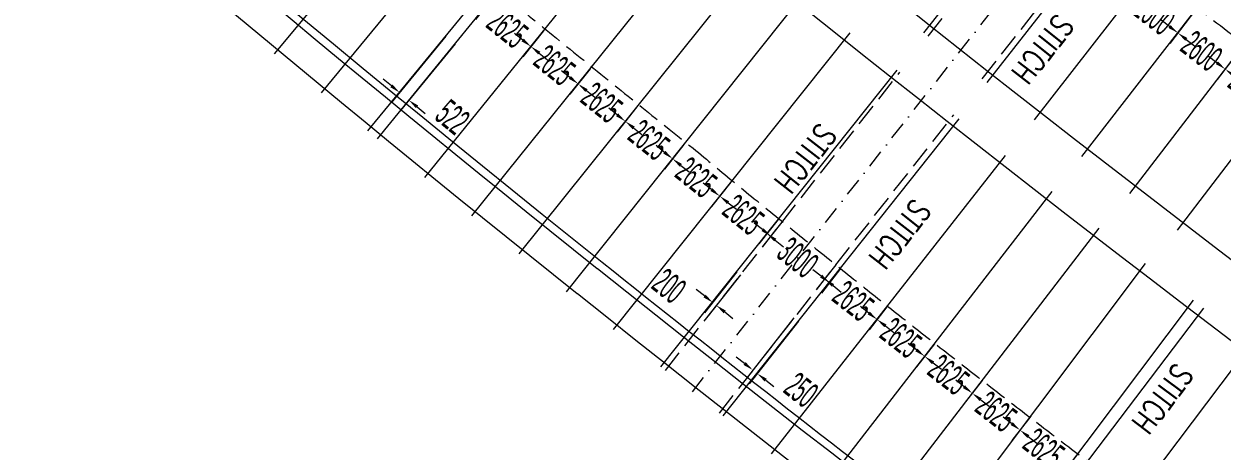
# Model space of a CAD drawing. Header units: millimetres. Extents: x 27228149 to 29012050, y 40856015 to 42918728.
# Drawn here: x 27665815 to 27718037, y 41987504 to 42006110 of the extents above; entities that cross this region are included whole.
import ezdxf

# ---------------------------------------------------------------- set-up
doc = ezdxf.new("R2010")
doc.units = ezdxf.units.MM
doc.header["$LTSCALE"] = 0.05
doc.linetypes.add('DGN Style 3', pattern=[27349.722329, 19535.51595, -7814.20638])
doc.linetypes.add('DGN Style 4', pattern=[31276.361035, 15628.41276, -7814.20638, 19.535516, -7814.20638])
doc.layers.get('Defpoints').update_dxf_attribs({"lineweight": 0})
for name, color, linetype, lineweight in [('InnerEdge_NB', 7, 'Continuous', 0), ('InnerEdge_SB', 7, 'Continuous', 0), ('OuterEdge_NB', 7, 'Continuous', 0), ('OuterEdge_SB', 7, 'Continuous', 0), ('PlacementCurve_NB', 1, 'DGN Style 3', 0), ('PlacementCurve_SB', 1, 'DGN Style 3', 0), ('S-_ANOT----_A-', 7, 'Continuous', 0), ('S-_ANOT----_T-', 7, 'Continuous', 0), ('S-_GRIDLINE_E- Adjusted', 6, 'DGN Style 4', 0), ('S-_SEG-----_E-NB', 3, 'Continuous', 13), ('S-_SEG-----_E-SB', 3, 'Continuous', 13), ('S-_WALLLBW-_E-', 40, 'Continuous', 13)]:
    doc.layers.add(name, color=color, linetype=linetype, lineweight=lineweight)
doc.styles.add('Styletxt', font='txt.shx')
doc.styles.add('StyleWORKING', font='WORKING.shx')
doc.dimstyles.new('dim300', dxfattribs={"dimtxt": 750, "dimasz": 750, "dimexe": 375, "dimexo": 375, "dimgap": 375, "dimtad": 1, "dimdec": 0, "dimzin": 11, "dimdsep": 46, "dimtxsty": 'StyleWORKING', "dimsah": 1, "dimcen": 0.09, "dimclrd": 7, "dimclre": 7, "dimadec": 4, "dimazin": 3, "dimtfac": 1, "dimtdec": 0, "dimtmove": 0, "dimatfit": 3, "dimfxl": 1, "dimtolj": 1, "dimtzin": 0, "dimlwd": 0, "dimlwe": 0, "dimarcsym": 0})

# ---------------------------------------------------------------- blocks, each defined once
blk = doc.blocks.new('*D491')
at = {"layer": 'Defpoints', "color": 0, "linetype": 'Continuous', "transparency": 16777216}
for p in [(27714901, 42008416), (27716955, 42006821), (27716113, 42005719)]:
    blk.add_point(p, dxfattribs=at)
at = {"layer": 'S-_ANOT----_A-', "linetype": 'Continuous', "transparency": 16777216}
for p, q in [((27714832, 42008325), (27713698, 42006840)), ((27716885, 42006729), (27715764, 42005262))]:
    blk.add_line(p, q, dxfattribs=at)
at = {"layer": 'S-_ANOT----_A-', "color": 7, "linetype": 'Continuous', "lineweight": 0, "transparency": 16777216}
for p, q in [((27713681, 42007576), (27713316, 42007856)), ((27716479, 42005440), (27716844, 42005160))]:
    blk.add_line(p, q, dxfattribs=at)
at = {"layer": 'S-_ANOT----_A-', "color": 7, "linetype": 'Continuous', "transparency": 16777216}
for points in [[(27713728, 42007637), (27713635, 42007515), (27714047, 42007297)], [(27716525, 42005501), (27716432, 42005379), (27716113, 42005719)]]:
    blk.add_solid(points, dxfattribs=at)
at = {"layer": 'S-_ANOT----_A-', "color": 0, "linetype": 'Continuous', "transparency": 16777216, "insert": (27715081, 42006509), "char_height": 1150, "attachment_point": 5, "rotation": 322.6271, "style": 'StyleWORKING'}
blk.add_mtext('\\A1;{\\W0.47826;\\C0;2600}', dxfattribs=at)
blk = doc.blocks.new('*D492')
at = {"layer": 'Defpoints', "color": 0, "linetype": 'Continuous', "transparency": 16777216}
for p in [(27716955, 42006821), (27719048, 42005278), (27718179, 42004141)]:
    blk.add_point(p, dxfattribs=at)
at = {"layer": 'S-_ANOT----_A-', "linetype": 'Continuous', "transparency": 16777216}
for p, q in [((27716885, 42006729), (27715764, 42005262)), ((27718978, 42005186), (27717830, 42003684))]:
    blk.add_line(p, q, dxfattribs=at)
at = {"layer": 'S-_ANOT----_A-', "color": 7, "linetype": 'Continuous', "lineweight": 0, "transparency": 16777216}
for p, q in [((27715747, 42005998), (27715382, 42006277)), ((27718545, 42003861), (27718910, 42003582))]:
    blk.add_line(p, q, dxfattribs=at)
at = {"layer": 'S-_ANOT----_A-', "color": 7, "linetype": 'Continuous', "transparency": 16777216}
for points in [[(27715794, 42006059), (27715701, 42005937), (27716113, 42005719)], [(27718591, 42003922), (27718498, 42003801), (27718179, 42004141)]]:
    blk.add_solid(points, dxfattribs=at)
at = {"layer": 'S-_ANOT----_A-', "color": 0, "linetype": 'Continuous', "transparency": 16777216, "insert": (27717147, 42004931), "char_height": 1150, "attachment_point": 5, "rotation": 322.6271, "style": 'StyleWORKING'}
blk.add_mtext('\\A1;{\\W0.47826;\\C0;2600}', dxfattribs=at)
blk = doc.blocks.new('*D493')
at = {"layer": 'Defpoints', "color": 0, "linetype": 'Continuous', "transparency": 16777216}
for p in [(27719048, 42005278), (27721074, 42003648), (27720245, 42002563)]:
    blk.add_point(p, dxfattribs=at)
at = {"layer": 'S-_ANOT----_A-', "linetype": 'Continuous', "transparency": 16777216}
for p, q in [((27718978, 42005186), (27717830, 42003684)), ((27721004, 42003556), (27719896, 42002106))]:
    blk.add_line(p, q, dxfattribs=at)
at = {"layer": 'S-_ANOT----_A-', "color": 7, "linetype": 'Continuous', "lineweight": 0, "transparency": 16777216}
for p, q in [((27717814, 42004420), (27717448, 42004699)), ((27720611, 42002283), (27720977, 42002004))]:
    blk.add_line(p, q, dxfattribs=at)
at = {"layer": 'S-_ANOT----_A-', "color": 7, "linetype": 'Continuous', "transparency": 16777216}
for points in [[(27717860, 42004481), (27717767, 42004359), (27718179, 42004141)], [(27720658, 42002344), (27720564, 42002222), (27720245, 42002563)]]:
    blk.add_solid(points, dxfattribs=at)
at = {"layer": 'S-_ANOT----_A-', "color": 0, "linetype": 'Continuous', "transparency": 16777216, "insert": (27719213, 42003353), "char_height": 1150, "attachment_point": 5, "rotation": 322.6271, "style": 'StyleWORKING'}
blk.add_mtext('\\A1;{\\W0.47826;\\C0;2600}', dxfattribs=at)
blk = doc.blocks.new('*D807')
at = {"layer": 'Defpoints', "color": 0, "linetype": 'Continuous', "transparency": 16777216}
for p in [(27686492, 42007558), (27688526, 42005898), (27687914, 42005125)]:
    blk.add_point(p, dxfattribs=at)
at = {"layer": 'S-_ANOT----_A-', "linetype": 'Continuous', "transparency": 16777216}
for p, q in [((27686421, 42007468), (27685499, 42006303)), ((27688455, 42005808), (27687557, 42004674))]:
    blk.add_line(p, q, dxfattribs=at)
at = {"layer": 'S-_ANOT----_A-', "color": 7, "linetype": 'Continuous', "lineweight": 0, "transparency": 16777216}
for p, q in [((27685495, 42007040), (27685135, 42007325)), ((27688274, 42004839), (27688635, 42004554))]:
    blk.add_line(p, q, dxfattribs=at)
at = {"layer": 'S-_ANOT----_A-', "color": 7, "linetype": 'Continuous', "transparency": 16777216}
for points in [[(27685543, 42007100), (27685448, 42006980), (27685856, 42006754)], [(27688322, 42004900), (27688227, 42004779), (27687914, 42005125)]]:
    blk.add_solid(points, dxfattribs=at)
at = {"layer": 'S-_ANOT----_A-', "color": 0, "linetype": 'Continuous', "transparency": 16777216, "insert": (27686886, 42005941), "char_height": 1150, "attachment_point": 5, "rotation": 321.6289, "style": 'StyleWORKING'}
blk.add_mtext('\\A1;{\\W0.47826;\\C0;2625}', dxfattribs=at)
blk = doc.blocks.new('*D808')
at = {"layer": 'Defpoints', "color": 0, "linetype": 'Continuous', "transparency": 16777216}
for p in [(27688526, 42005898), (27690565, 42004244), (27689972, 42003496)]:
    blk.add_point(p, dxfattribs=at)
at = {"layer": 'S-_ANOT----_A-', "color": 7, "linetype": 'Continuous', "lineweight": 0, "transparency": 16777216}
for p, q in [((27687553, 42005411), (27687192, 42005696)), ((27690332, 42003210), (27690693, 42002925))]:
    blk.add_line(p, q, dxfattribs=at)
at = {"layer": 'S-_ANOT----_A-', "linetype": 'Continuous', "transparency": 16777216}
for p, q in [((27688455, 42005808), (27687557, 42004674)), ((27690493, 42004154), (27689615, 42003045))]:
    blk.add_line(p, q, dxfattribs=at)
at = {"layer": 'S-_ANOT----_A-', "color": 7, "linetype": 'Continuous', "transparency": 16777216}
for points in [[(27687601, 42005471), (27687506, 42005350), (27687914, 42005125)], [(27690380, 42003270), (27690285, 42003150), (27689972, 42003496)]]:
    blk.add_solid(points, dxfattribs=at)
at = {"layer": 'S-_ANOT----_A-', "color": 0, "linetype": 'Continuous', "transparency": 16777216, "insert": (27688944, 42004311), "char_height": 1150, "attachment_point": 5, "rotation": 321.6289, "style": 'StyleWORKING'}
blk.add_mtext('\\A1;{\\W0.47826;\\C0;2625}', dxfattribs=at)
blk = doc.blocks.new('*D809')
at = {"layer": 'Defpoints', "color": 0, "linetype": 'Continuous', "transparency": 16777216}
for p in [(27690565, 42004244), (27692608, 42002597), (27692030, 42001866)]:
    blk.add_point(p, dxfattribs=at)
at = {"layer": 'S-_ANOT----_A-', "color": 7, "linetype": 'Continuous', "lineweight": 0, "transparency": 16777216}
for p, q in [((27689611, 42003781), (27689250, 42004067)), ((27692390, 42001581), (27692751, 42001295))]:
    blk.add_line(p, q, dxfattribs=at)
at = {"layer": 'S-_ANOT----_A-', "linetype": 'Continuous', "transparency": 16777216}
for p, q in [((27690493, 42004154), (27689615, 42003045)), ((27692536, 42002506), (27691673, 42001415))]:
    blk.add_line(p, q, dxfattribs=at)
at = {"layer": 'S-_ANOT----_A-', "color": 7, "linetype": 'Continuous', "transparency": 16777216}
for points in [[(27689659, 42003841), (27689563, 42003721), (27689972, 42003496)], [(27692438, 42001641), (27692343, 42001521), (27692030, 42001866)]]:
    blk.add_solid(points, dxfattribs=at)
at = {"layer": 'S-_ANOT----_A-', "color": 0, "linetype": 'Continuous', "transparency": 16777216, "insert": (27691001, 42002682), "char_height": 1150, "attachment_point": 5, "rotation": 321.6289, "style": 'StyleWORKING'}
blk.add_mtext('\\A1;{\\W0.47826;\\C0;2625}', dxfattribs=at)
blk = doc.blocks.new('*D810')
at = {"layer": 'Defpoints', "color": 0, "linetype": 'Continuous', "transparency": 16777216}
for p in [(27692608, 42002597), (27694648, 42000945), (27694088, 42000237)]:
    blk.add_point(p, dxfattribs=at)
at = {"layer": 'S-_ANOT----_A-', "color": 7, "linetype": 'Continuous', "lineweight": 0, "transparency": 16777216}
for p, q in [((27691669, 42002152), (27691308, 42002437)), ((27694448, 41999951), (27694809, 41999666))]:
    blk.add_line(p, q, dxfattribs=at)
at = {"layer": 'S-_ANOT----_A-', "linetype": 'Continuous', "transparency": 16777216}
for p, q in [((27692536, 42002506), (27691673, 42001415)), ((27694577, 42000855), (27693731, 41999786))]:
    blk.add_line(p, q, dxfattribs=at)
at = {"layer": 'S-_ANOT----_A-', "color": 7, "linetype": 'Continuous', "transparency": 16777216}
for points in [[(27691717, 42002212), (27691621, 42002092), (27692030, 42001866)], [(27694496, 42000011), (27694401, 41999891), (27694088, 42000237)]]:
    blk.add_solid(points, dxfattribs=at)
at = {"layer": 'S-_ANOT----_A-', "color": 0, "linetype": 'Continuous', "transparency": 16777216, "insert": (27693059, 42001053), "char_height": 1150, "attachment_point": 5, "rotation": 321.6289, "style": 'StyleWORKING'}
blk.add_mtext('\\A1;{\\W0.47826;\\C0;2625}', dxfattribs=at)
blk = doc.blocks.new('*D811')
at = {"layer": 'Defpoints', "color": 0, "linetype": 'Continuous', "transparency": 16777216}
for p in [(27694648, 42000945), (27696702, 41999310), (27696146, 41998607)]:
    blk.add_point(p, dxfattribs=at)
at = {"layer": 'S-_ANOT----_A-', "color": 7, "linetype": 'Continuous', "lineweight": 0, "transparency": 16777216}
for p, q in [((27693727, 42000522), (27693366, 42000808)), ((27696506, 41998322), (27696867, 41998036))]:
    blk.add_line(p, q, dxfattribs=at)
at = {"layer": 'S-_ANOT----_A-', "linetype": 'Continuous', "transparency": 16777216}
for p, q in [((27694577, 42000855), (27693731, 41999786)), ((27696630, 41999220), (27695789, 41998157))]:
    blk.add_line(p, q, dxfattribs=at)
at = {"layer": 'S-_ANOT----_A-', "color": 7, "linetype": 'Continuous', "transparency": 16777216}
for points in [[(27693774, 42000582), (27693679, 42000462), (27694088, 42000237)], [(27696554, 41998382), (27696459, 41998262), (27696146, 41998607)]]:
    blk.add_solid(points, dxfattribs=at)
at = {"layer": 'S-_ANOT----_A-', "color": 0, "linetype": 'Continuous', "transparency": 16777216, "insert": (27695117, 41999423), "char_height": 1150, "attachment_point": 5, "rotation": 321.6289, "style": 'StyleWORKING'}
blk.add_mtext('\\A1;{\\W0.47826;\\C0;2625}', dxfattribs=at)
blk = doc.blocks.new('*D812')
at = {"layer": 'Defpoints', "color": 0, "linetype": 'Continuous', "transparency": 16777216}
for p in [(27701476, 41995554), (27703503, 41993884), (27703001, 41993236)]:
    blk.add_point(p, dxfattribs=at)
at = {"layer": 'S-_ANOT----_A-', "linetype": 'Continuous', "transparency": 16777216}
for p, q in [((27701405, 41995463), (27700573, 41994387)), ((27703433, 41993793), (27702649, 41992781))]:
    blk.add_line(p, q, dxfattribs=at)
at = {"layer": 'S-_ANOT----_A-', "color": 7, "linetype": 'Continuous', "lineweight": 0, "transparency": 16777216}
for p, q in [((27700561, 41995123), (27700197, 41995405)), ((27703365, 41992954), (27703729, 41992673))]:
    blk.add_line(p, q, dxfattribs=at)
at = {"layer": 'S-_ANOT----_A-', "color": 7, "linetype": 'Continuous', "transparency": 16777216}
for points in [[(27700608, 41995184), (27700514, 41995063), (27700925, 41994842)], [(27703412, 41993015), (27703318, 41992893), (27703001, 41993236)]]:
    blk.add_solid(points, dxfattribs=at)
at = {"layer": 'S-_ANOT----_A-', "color": 0, "linetype": 'Continuous', "transparency": 16777216, "insert": (27701964, 41994040), "char_height": 1150, "attachment_point": 5, "rotation": 322.2744, "style": 'StyleWORKING'}
blk.add_mtext('\\A1;{\\W0.47826;\\C0;2625}', dxfattribs=at)
blk = doc.blocks.new('*D813')
at = {"layer": 'Defpoints', "color": 0, "linetype": 'Continuous', "transparency": 16777216}
for p in [(27703503, 41993884), (27705575, 41992272), (27705078, 41991629)]:
    blk.add_point(p, dxfattribs=at)
at = {"layer": 'S-_ANOT----_A-', "color": 7, "linetype": 'Continuous', "lineweight": 0, "transparency": 16777216}
for p, q in [((27702637, 41993517), (27702274, 41993798)), ((27705442, 41991348), (27705806, 41991066))]:
    blk.add_line(p, q, dxfattribs=at)
at = {"layer": 'S-_ANOT----_A-', "linetype": 'Continuous', "transparency": 16777216}
for p, q in [((27703433, 41993793), (27702649, 41992781)), ((27705505, 41992181), (27704726, 41991174))]:
    blk.add_line(p, q, dxfattribs=at)
at = {"layer": 'S-_ANOT----_A-', "color": 7, "linetype": 'Continuous', "transparency": 16777216}
for points in [[(27702684, 41993578), (27702590, 41993456), (27703001, 41993236)], [(27705489, 41991408), (27705395, 41991287), (27705078, 41991629)]]:
    blk.add_solid(points, dxfattribs=at)
at = {"layer": 'S-_ANOT----_A-', "color": 0, "linetype": 'Continuous', "transparency": 16777216, "insert": (27704040, 41992433), "char_height": 1150, "attachment_point": 5, "rotation": 322.2744, "style": 'StyleWORKING'}
blk.add_mtext('\\A1;{\\W0.47826;\\C0;2625}', dxfattribs=at)
blk = doc.blocks.new('*D814')
at = {"layer": 'Defpoints', "color": 0, "linetype": 'Continuous', "transparency": 16777216}
for p in [(27705575, 41992272), (27707652, 41990666), (27707154, 41990023)]:
    blk.add_point(p, dxfattribs=at)
at = {"layer": 'S-_ANOT----_A-', "color": 7, "linetype": 'Continuous', "lineweight": 0, "transparency": 16777216}
for p, q in [((27704714, 41991911), (27704350, 41992192)), ((27707518, 41989741), (27707882, 41989460))]:
    blk.add_line(p, q, dxfattribs=at)
at = {"layer": 'S-_ANOT----_A-', "linetype": 'Continuous', "transparency": 16777216}
for p, q in [((27705505, 41992181), (27704726, 41991174)), ((27707581, 41990575), (27706802, 41989568))]:
    blk.add_line(p, q, dxfattribs=at)
at = {"layer": 'S-_ANOT----_A-', "color": 7, "linetype": 'Continuous', "transparency": 16777216}
for points in [[(27704761, 41991971), (27704667, 41991850), (27705078, 41991629)], [(27707565, 41989802), (27707471, 41989681), (27707154, 41990023)]]:
    blk.add_solid(points, dxfattribs=at)
at = {"layer": 'S-_ANOT----_A-', "color": 0, "linetype": 'Continuous', "transparency": 16777216, "insert": (27706117, 41990827), "char_height": 1150, "attachment_point": 5, "rotation": 322.2744, "style": 'StyleWORKING'}
blk.add_mtext('\\A1;{\\W0.47826;\\C0;2625}', dxfattribs=at)
blk = doc.blocks.new('*D815')
at = {"layer": 'Defpoints', "color": 0, "linetype": 'Continuous', "transparency": 16777216}
for p in [(27707652, 41990666), (27709772, 41989117), (27709230, 41988417)]:
    blk.add_point(p, dxfattribs=at)
at = {"layer": 'S-_ANOT----_A-', "color": 7, "linetype": 'Continuous', "lineweight": 0, "transparency": 16777216}
for p, q in [((27706790, 41990304), (27706427, 41990586)), ((27709594, 41988135), (27709958, 41987854))]:
    blk.add_line(p, q, dxfattribs=at)
at = {"layer": 'S-_ANOT----_A-', "linetype": 'Continuous', "transparency": 16777216}
for p, q in [((27707581, 41990575), (27706802, 41989568)), ((27709702, 41989026), (27708878, 41987962))]:
    blk.add_line(p, q, dxfattribs=at)
at = {"layer": 'S-_ANOT----_A-', "color": 7, "linetype": 'Continuous', "transparency": 16777216}
for points in [[(27706837, 41990365), (27706743, 41990244), (27707154, 41990023)], [(27709641, 41988196), (27709547, 41988075), (27709230, 41988417)]]:
    blk.add_solid(points, dxfattribs=at)
at = {"layer": 'S-_ANOT----_A-', "color": 0, "linetype": 'Continuous', "transparency": 16777216, "insert": (27708193, 41989221), "char_height": 1150, "attachment_point": 5, "rotation": 322.2744, "style": 'StyleWORKING'}
blk.add_mtext('\\A1;{\\W0.47826;\\C0;2625}', dxfattribs=at)
blk = doc.blocks.new('*D1234')
at = {"layer": 'Defpoints', "color": 0, "linetype": 'Continuous', "transparency": 16777216}
for p in [(27684276, 42005671), (27684680, 42005340), (27682189, 42003122)]:
    blk.add_point(p, dxfattribs=at)
at = {"layer": 'S-_ANOT----_A-', "linetype": 'Continuous', "transparency": 16777216}
for p, q in [((27684204, 42005582), (27681824, 42002677)), ((27684607, 42005251), (27682228, 42002346))]:
    blk.add_line(p, q, dxfattribs=at)
at = {"layer": 'S-_ANOT----_A-', "color": 7, "linetype": 'Continuous', "lineweight": 0, "transparency": 16777216}
for p, q in [((27681833, 42003413), (27681477, 42003705)), ((27682949, 42002500), (27683304, 42002208))]:
    blk.add_line(p, q, dxfattribs=at)
at = {"layer": 'S-_ANOT----_A-', "color": 7, "linetype": 'Continuous', "transparency": 16777216}
for points in [[(27681882, 42003473), (27681784, 42003354), (27682189, 42003122)], [(27682997, 42002559), (27682900, 42002440), (27682593, 42002791)]]:
    blk.add_solid(points, dxfattribs=at)
at = {"layer": 'S-_ANOT----_A-', "color": 0, "linetype": 'Continuous', "transparency": 16777216, "insert": (27684494, 42002050), "char_height": 1150, "attachment_point": 5, "rotation": 320.6809, "style": 'StyleWORKING'}
blk.add_mtext('\\A1;{\\W0.47826;\\C0;522}', dxfattribs=at)
blk = doc.blocks.new('*D1237')
at = {"layer": 'Defpoints', "color": 0, "linetype": 'Continuous', "transparency": 16777216}
for p in [(27696965, 41995398), (27697122, 41995274), (27695840, 41993974)]:
    blk.add_point(p, dxfattribs=at)
at = {"layer": 'S-_ANOT----_A-', "linetype": 'Continuous', "transparency": 16777216}
for p, q in [((27696894, 41995308), (27695484, 41993522)), ((27697051, 41995184), (27695641, 41993398))]:
    blk.add_line(p, q, dxfattribs=at)
at = {"layer": 'S-_ANOT----_A-', "color": 7, "linetype": 'Continuous', "lineweight": 0, "transparency": 16777216}
for p, q in [((27695479, 41994259), (27695118, 41994544)), ((27696358, 41993565), (27696719, 41993280))]:
    blk.add_line(p, q, dxfattribs=at)
at = {"layer": 'S-_ANOT----_A-', "color": 7, "linetype": 'Continuous', "transparency": 16777216}
for points in [[(27695527, 41994319), (27695432, 41994198), (27695840, 41993974)], [(27696406, 41993625), (27696311, 41993504), (27695997, 41993850)]]:
    blk.add_solid(points, dxfattribs=at)
at = {"layer": 'S-_ANOT----_A-', "color": 0, "linetype": 'Continuous', "transparency": 16777216, "insert": (27693936, 41994694), "char_height": 1150, "attachment_point": 5, "rotation": 321.7134, "style": 'StyleWORKING'}
blk.add_mtext('\\A1;{\\W0.47826;\\C0;200}', dxfattribs=at)
blk = doc.blocks.new('*D1238')
at = {"layer": 'Defpoints', "color": 0, "linetype": 'Continuous', "transparency": 16777216}
for p in [(27699444, 41993399), (27699640, 41993245), (27697588, 41991031)]:
    blk.add_point(p, dxfattribs=at)
at = {"layer": 'S-_ANOT----_A-', "linetype": 'Continuous', "transparency": 16777216}
for p, q in [((27699373, 41993309), (27697233, 41990579)), ((27699569, 41993155), (27697429, 41990425))]:
    blk.add_line(p, q, dxfattribs=at)
at = {"layer": 'S-_ANOT----_A-', "color": 7, "linetype": 'Continuous', "lineweight": 0, "transparency": 16777216}
for p, q in [((27697226, 41991315), (27696864, 41991599)), ((27698146, 41990593), (27698508, 41990310))]:
    blk.add_line(p, q, dxfattribs=at)
at = {"layer": 'S-_ANOT----_A-', "color": 7, "linetype": 'Continuous', "transparency": 16777216}
for points in [[(27697273, 41991375), (27697178, 41991255), (27697588, 41991031)], [(27698193, 41990654), (27698099, 41990533), (27697784, 41990877)]]:
    blk.add_solid(points, dxfattribs=at)
at = {"layer": 'S-_ANOT----_A-', "color": 0, "linetype": 'Continuous', "transparency": 16777216, "insert": (27699691, 41990164), "char_height": 1150, "attachment_point": 5, "rotation": 321.9063, "style": 'StyleWORKING'}
blk.add_mtext('\\A1;{\\W0.47826;\\C0;250}', dxfattribs=at)
blk = doc.blocks.new('*D1239')
at = {"layer": 'Defpoints', "color": 0, "linetype": 'Continuous', "transparency": 16777216}
for p in [(27696702, 41999310), (27698760, 41997680), (27698204, 41996978)]:
    blk.add_point(p, dxfattribs=at)
at = {"layer": 'S-_ANOT----_A-', "color": 7, "linetype": 'Continuous', "lineweight": 0, "transparency": 16777216}
for p, q in [((27695785, 41998893), (27695424, 41999178)), ((27698564, 41996692), (27698925, 41996407))]:
    blk.add_line(p, q, dxfattribs=at)
at = {"layer": 'S-_ANOT----_A-', "linetype": 'Continuous', "transparency": 16777216}
for p, q in [((27696630, 41999220), (27695789, 41998157)), ((27698688, 41997590), (27697847, 41996527))]:
    blk.add_line(p, q, dxfattribs=at)
at = {"layer": 'S-_ANOT----_A-', "color": 7, "linetype": 'Continuous', "transparency": 16777216}
for points in [[(27695832, 41998953), (27695737, 41998833), (27696146, 41998607)], [(27698612, 41996752), (27698517, 41996632), (27698204, 41996978)]]:
    blk.add_solid(points, dxfattribs=at)
at = {"layer": 'S-_ANOT----_A-', "color": 0, "linetype": 'Continuous', "transparency": 16777216, "insert": (27697175, 41997794), "char_height": 1150, "attachment_point": 5, "rotation": 321.6289, "style": 'StyleWORKING'}
blk.add_mtext('\\A1;{\\W0.47826;\\C0;2625}', dxfattribs=at)
blk = doc.blocks.new('*D1240')
at = {"layer": 'Defpoints', "color": 0, "linetype": 'Continuous', "transparency": 16777216}
for p in [(27698923, 41997564), (27701275, 41995702), (27700720, 41995001)]:
    blk.add_point(p, dxfattribs=at)
at = {"layer": 'S-_ANOT----_A-', "color": 7, "linetype": 'Continuous', "lineweight": 0, "transparency": 16777216}
for p, q in [((27698008, 41997149), (27697647, 41997435)), ((27701080, 41994716), (27701441, 41994430))]:
    blk.add_line(p, q, dxfattribs=at)
at = {"layer": 'S-_ANOT----_A-', "linetype": 'Continuous', "transparency": 16777216}
for p, q in [((27698851, 41997474), (27698011, 41996413)), ((27701203, 41995611), (27700363, 41994550))]:
    blk.add_line(p, q, dxfattribs=at)
at = {"layer": 'S-_ANOT----_A-', "color": 7, "linetype": 'Continuous', "transparency": 16777216}
for points in [[(27698055, 41997209), (27697960, 41997089), (27698368, 41996864)], [(27701128, 41994776), (27701033, 41994655), (27700720, 41995001)]]:
    blk.add_solid(points, dxfattribs=at)
at = {"layer": 'S-_ANOT----_A-', "color": 0, "linetype": 'Continuous', "transparency": 16777216, "insert": (27699545, 41995933), "char_height": 1150, "attachment_point": 5, "rotation": 321.6211, "style": 'StyleWORKING'}
blk.add_mtext('\\A1;{\\W0.47826;\\C0;3000}', dxfattribs=at)
blk = doc.blocks.new('*D1243')
at = {"layer": 'Defpoints', "color": 0, "linetype": 'Continuous', "transparency": 16777216}
for p in [(27709772, 41989117), (27711857, 41987522), (27711307, 41986811)]:
    blk.add_point(p, dxfattribs=at)
at = {"layer": 'S-_ANOT----_A-', "color": 7, "linetype": 'Continuous', "lineweight": 0, "transparency": 16777216}
for p, q in [((27708866, 41988698), (27708503, 41988980)), ((27711670, 41986529), (27712034, 41986248))]:
    blk.add_line(p, q, dxfattribs=at)
at = {"layer": 'S-_ANOT----_A-', "linetype": 'Continuous', "transparency": 16777216}
for p, q in [((27709702, 41989026), (27708878, 41987962)), ((27711787, 41987431), (27710955, 41986356))]:
    blk.add_line(p, q, dxfattribs=at)
at = {"layer": 'S-_ANOT----_A-', "color": 7, "linetype": 'Continuous', "transparency": 16777216}
for points in [[(27708913, 41988759), (27708820, 41988638), (27709230, 41988417)], [(27711717, 41986590), (27711623, 41986468), (27711307, 41986811)]]:
    blk.add_solid(points, dxfattribs=at)
at = {"layer": 'S-_ANOT----_A-', "color": 0, "linetype": 'Continuous', "transparency": 16777216, "insert": (27710269, 41987615), "char_height": 1150, "attachment_point": 5, "rotation": 322.2744, "style": 'StyleWORKING'}
blk.add_mtext('\\A1;{\\W0.47826;\\C0;2625}', dxfattribs=at)

msp = doc.modelspace()

# ---------------------------------------------------------------- linework, layer by layer
at = {"layer": 'InnerEdge_NB'}
msp.add_lwpolyline([(27283724.5, 42878514.7, -0.0568157), (27345588.8, 42682480.7), (27368075.3, 42566916.3, 0.0263705), (27393633.3, 42464653, 0.0426618), (27458420.2, 42303807.1, 0.1075608), (27699785.7, 42006839.6, 0.026969), (27783127.3, 41947329.2), (27839783.5, 41911319.6)], format="xyb", dxfattribs=at)
at = {"layer": 'InnerEdge_SB', "extrusion": (0, 0, -1)}
msp.add_lwpolyline([(-27784629.2, 41949692.3, 0.026969), (-27701533.2, 42009027.3, 0.1075608), (-27460918.9, 42305070.6, 0.0691101), (-27370363.7, 42569291.8)], format="xyb", dxfattribs=at)
at = {"layer": 'OuterEdge_NB'}
for centre, radius, start, end in [((28261355.6, 42709836.2), 913908.3, 224.6641272, 231.3864192), ((28292740.9, 42749132.7), 964200, 231.3864192, 233.6911305)]:
    msp.add_arc(centre, radius, start, end, dxfattribs=at)
at = {"layer": 'OuterEdge_SB', "extrusion": (0, 0, -1)}
msp.add_arc((-28292711.8, 42749092), 933050, 302.4392298, 308.6125683, dxfattribs=at)
at = {"layer": 'PlacementCurve_NB'}
msp.add_lwpolyline([(27288809.3, 42846343.4, -0.0480477), (27337834.2, 42680971.8), (27359958.8, 42567267.3, 0.0690894), (27451045.4, 42301107.2, 0.1079959), (27694979, 42000696.1, 0.0193193), (27725549.4, 41977271, 0.0146476), (27778701.6, 41940923.9), (27835716.4, 41904662.4)], format="xyb", dxfattribs=at)
at = {"layer": 'PlacementCurve_SB'}
msp.add_lwpolyline([(27305541.4, 42854039, -0.0482858), (27355899.2, 42684467.3), (27377998.9, 42570890.3, 0.0688708), (27467496.8, 42309348.2, 0.1110949), (27715510, 42007942.3, 0.028125), (27802629.8, 41947720.4), (27845874.9, 41921290)], format="xyb", dxfattribs=at)
at = {"layer": 'S-_GRIDLINE_E- Adjusted'}
msp.add_line((27694950.1, 41990087.3), (27741275.5, 42048982.1), dxfattribs=at)
at = {"layer": 'S-_SEG-----_E-NB'}
for p, q in [((27676733.2, 42004805.7), (27687297.6, 42017519.2)), ((27678791.3, 42003104.1), (27689286.3, 42015875.1)), ((27680799.9, 42001453.2), (27691294.9, 42014224.1)), ((27681222.2, 42001107.3), (27691680.5, 42013908.3)), ((27683285, 41999423.8), (27693685.5, 42012271.9)), ((27685342, 41997754.9), (27695705.6, 42010632.8)), ((27687394.9, 41996099.2), (27697739.3, 42008992.4)), ((27689461.9, 41994441.9), (27699768.5, 42007365.3)), ((27691514.5, 41992805.7), (27701821.2, 42005729)), ((27693571.6, 41991175), (27703878.3, 42004098.5)), ((27696291.1, 41989033.1), (27706579.1, 42001971.7)), ((27698400.8, 41987382.3), (27708605.6, 42000386.4)), ((27700519.9, 41985733.7), (27710630.9, 41998810.7)), ((27702614.6, 41984113.2), (27712688.9, 41997218.6)), ((27704764.5, 41982459.6), (27714701.4, 41995670.4)), ((27706848.9, 41980865.5), (27716787, 41994074.9)), ((27707243, 41980565.1), (27717243.4, 41993726.9)), ((27709359.7, 41978957.3), (27719307.8, 41992158.7))]:
    msp.add_line(p, q, dxfattribs=at)
at = {"layer": 'S-_SEG-----_E-NB', "linetype": 'DGN Style 3'}
for p, q in [((27693772.4, 41991016.2), (27703992.1, 42004008.9)), ((27696129.3, 41989160.1), (27706349.1, 42002152.9))]:
    msp.add_line(p, q, dxfattribs=at)
at = {"layer": 'S-_SEG-----_E-SB'}
for p, q in [((27705038.6, 42005730.7), (27715324.6, 42018670.6)), ((27707801.1, 42003555.1), (27717982, 42016577.8)), ((27709869.5, 42001936.9), (27720008.9, 42014992.1)), ((27711921.8, 42000340.5), (27722061, 42013395.7)), ((27714015.9, 41998720.9), (27724079.6, 42011834.4)), ((27716092.6, 41997123.8), (27726124.7, 42010261.6))]:
    msp.add_line(p, q, dxfattribs=at)
at = {"layer": 'S-_SEG-----_E-SB', "linetype": 'DGN Style 3'}
for p, q in [((27705228.7, 42005581), (27715448, 42018573.1)), ((27707585.6, 42003724.8), (27717804.8, 42016716.9))]:
    msp.add_line(p, q, dxfattribs=at)
at = {"layer": 'S-_WALLLBW-_E-'}
for radius, start in [(914250, 226.0958454), (915650, 226.095831)]:
    msp.add_arc((28261349, 42709830.8), radius, start, 231.3864192, dxfattribs=at)
at = {"layer": 'S-_WALLLBW-_E-', "extrusion": (0, 0, -1)}
for radius, end in [(931300, 308.6125686), (932700, 308.6125686), (964500, 308.6122572), (965900, 308.6122572)]:
    msp.add_arc((-28292711.8, 42749092), radius, 302.4392298, end, dxfattribs=at)

# ---------------------------------------------------------------- texts
at = {"layer": 'S-_ANOT----_T-', "linetype": 'Continuous', "style": 'Styletxt', "width": 0.75}
for rotation, p in [(231.81221, (27710846.1, 42006614.9)), (231.81221, (27700503.6, 42001858.1)), (231.81221, (27704616.9, 41998559.7)), (233.04413, (27716038.2, 41991400.2))]:
    msp.add_text('STITCH', height=1000, rotation=rotation, dxfattribs=at).set_placement(p)

# ---------------------------------------------------------------- dimensions: what is measured, and where the dimension line sits
at = {"layer": 'S-_ANOT----_A-', "linetype": 'Continuous'}
for base, p1, p2, angle, override, picture, middle, turn in [((27716113, 42005718.9), (27714901.5, 42008415.9), (27716954.7, 42006820.8), 142.62712, {"dimscale": 1000, "dimtxt": 1.15, "dimasz": 0.46, "dimexe": 0.575, "dimexo": 0.115, "dimgap": 0.2875, "dimtad": 1, "dimjust": 0, "dimtih": 0, "dimtoh": 0, "dimlfac": 1, "dimsah": 1, "dimcen": 0, "dimse1": 0, "dimse2": 0, "dimclre": 256, "dimclrt": 0, "dimtol": 0, "dimtfac": 1, "dimtofl": 0, "dimtmove": 2, "dimatfit": 3, "dimfrac": 0, "dimtolj": 1, "dimlwe": 65535}, '*D491', (27715080.8, 42006509.1), 322.62712), ((27687913.8, 42005125), (27686492.5, 42007558.1), (27688526.1, 42005898.3), 141.62894, {"dimscale": 1000, "dimtxt": 1.15, "dimasz": 0.46, "dimexe": 0.575, "dimexo": 0.115, "dimgap": 0.2875, "dimtad": 1, "dimjust": 0, "dimtih": 0, "dimtoh": 0, "dimlfac": 1, "dimsah": 1, "dimcen": 0, "dimse1": 0, "dimse2": 0, "dimclre": 256, "dimclrt": 0, "dimtol": 0, "dimtfac": 1, "dimtofl": 0, "dimtmove": 2, "dimatfit": 3, "dimfrac": 0, "dimtolj": 1, "dimlwe": 65535}, '*D807', (27686885.7, 42005940.7), 321.62894), ((27718179.3, 42004140.7), (27716954.7, 42006820.8), (27719047.8, 42005277.6), 142.62712, {"dimscale": 1000, "dimtxt": 1.15, "dimasz": 0.46, "dimexe": 0.575, "dimexo": 0.115, "dimgap": 0.2875, "dimtad": 1, "dimjust": 0, "dimtih": 0, "dimtoh": 0, "dimlfac": 1, "dimsah": 1, "dimcen": 0, "dimse1": 0, "dimse2": 0, "dimclre": 256, "dimclrt": 0, "dimtol": 0, "dimtfac": 1, "dimtofl": 0, "dimtmove": 2, "dimatfit": 3, "dimfrac": 0, "dimtolj": 1, "dimlwe": 65535}, '*D492', (27717147, 42004930.9), 322.62712), ((27689971.6, 42003495.6), (27688526.1, 42005898.3), (27690564.5, 42004244.5), 141.62894, {"dimscale": 1000, "dimtxt": 1.15, "dimasz": 0.46, "dimexe": 0.575, "dimexo": 0.115, "dimgap": 0.2875, "dimtad": 1, "dimjust": 0, "dimtih": 0, "dimtoh": 0, "dimlfac": 1, "dimsah": 1, "dimcen": 0, "dimse1": 0, "dimse2": 0, "dimclre": 256, "dimclrt": 0, "dimtol": 0, "dimtfac": 1, "dimtofl": 0, "dimtmove": 2, "dimatfit": 3, "dimfrac": 0, "dimtolj": 1, "dimlwe": 65535}, '*D808', (27688943.6, 42004311.4), 321.62894), ((27682188.8, 42003121.9), (27684680.3, 42005340.1), (27684276.5, 42005670.8), 140.68093, {"dimscale": 1000, "dimtxt": 1.15, "dimasz": 0.46, "dimexe": 0.575, "dimexo": 0.115, "dimgap": 0.2875, "dimtad": 1, "dimtih": 0, "dimtoh": 0, "dimlfac": 1, "dimsah": 1, "dimcen": 0, "dimse1": 0, "dimse2": 0, "dimclre": 256, "dimclrt": 0, "dimtol": 0, "dimtfac": 1, "dimtofl": 0, "dimtmove": 2, "dimatfit": 3, "dimfrac": 0, "dimtolj": 1, "dimlwe": 65535}, '*D1234', (27684494.4, 42002050), 320.68093), ((27720245.5, 42002562.6), (27719047.8, 42005277.6), (27721074.2, 42003647.6), 142.62712, {"dimscale": 1000, "dimtxt": 1.15, "dimasz": 0.46, "dimexe": 0.575, "dimexo": 0.115, "dimgap": 0.2875, "dimtad": 1, "dimjust": 0, "dimtih": 0, "dimtoh": 0, "dimlfac": 1, "dimsah": 1, "dimcen": 0, "dimse1": 0, "dimse2": 0, "dimclre": 256, "dimclrt": 0, "dimtol": 0, "dimtfac": 1, "dimtofl": 0, "dimtmove": 2, "dimatfit": 3, "dimfrac": 0, "dimtolj": 1, "dimlwe": 65535}, '*D493', (27719213.2, 42003352.7), 322.62712), ((27692029.6, 42001866.2), (27690564.5, 42004244.5), (27692607.8, 42002596.5), 141.62894, {"dimscale": 1000, "dimtxt": 1.15, "dimasz": 0.46, "dimexe": 0.575, "dimexo": 0.115, "dimgap": 0.2875, "dimtad": 1, "dimjust": 0, "dimtih": 0, "dimtoh": 0, "dimlfac": 1, "dimsah": 1, "dimcen": 0, "dimse1": 0, "dimse2": 0, "dimclre": 256, "dimclrt": 0, "dimtol": 0, "dimtfac": 1, "dimtofl": 0, "dimtmove": 2, "dimatfit": 3, "dimfrac": 0, "dimtolj": 1, "dimlwe": 65535}, '*D809', (27691001.4, 42002682), 321.62894), ((27694087.5, 42000236.8), (27692607.8, 42002596.5), (27694648.1, 42000944.9), 141.62894, {"dimscale": 1000, "dimtxt": 1.15, "dimasz": 0.46, "dimexe": 0.575, "dimexo": 0.115, "dimgap": 0.2875, "dimtad": 1, "dimjust": 0, "dimtih": 0, "dimtoh": 0, "dimlfac": 1, "dimsah": 1, "dimcen": 0, "dimse1": 0, "dimse2": 0, "dimclre": 256, "dimclrt": 0, "dimtol": 0, "dimtfac": 1, "dimtofl": 0, "dimtmove": 2, "dimatfit": 3, "dimfrac": 0, "dimtolj": 1, "dimlwe": 65535}, '*D810', (27693059.4, 42001052.6), 321.62894), ((27696145.5, 41998607.3), (27694648.1, 42000944.9), (27696701.7, 41999309.8), 141.62894, {"dimscale": 1000, "dimtxt": 1.15, "dimasz": 0.46, "dimexe": 0.575, "dimexo": 0.115, "dimgap": 0.2875, "dimtad": 1, "dimjust": 0, "dimtih": 0, "dimtoh": 0, "dimlfac": 1, "dimsah": 1, "dimcen": 0, "dimse1": 0, "dimse2": 0, "dimclre": 256, "dimclrt": 0, "dimtol": 0, "dimtfac": 1, "dimtofl": 0, "dimtmove": 2, "dimatfit": 3, "dimfrac": 0, "dimtolj": 1, "dimlwe": 65535}, '*D811', (27695117.4, 41999423.2), 321.62894), ((27698203.5, 41996977.9), (27696701.7, 41999309.8), (27698759.7, 41997680.3), 141.62894, {"dimscale": 1000, "dimtxt": 1.15, "dimasz": 0.46, "dimexe": 0.575, "dimexo": 0.115, "dimgap": 0.2875, "dimtad": 1, "dimjust": 0, "dimtih": 0, "dimtoh": 0, "dimlfac": 1, "dimsah": 1, "dimcen": 0, "dimse1": 0, "dimse2": 0, "dimclre": 256, "dimclrt": 0, "dimtol": 0, "dimtfac": 1, "dimtofl": 0, "dimtmove": 2, "dimatfit": 3, "dimfrac": 0, "dimtolj": 1, "dimlwe": 65535}, '*D1239', (27697175.4, 41997793.7), 321.62894), ((27700719.9, 41995001.1), (27698922.8, 41997564.1), (27701274.6, 41995701.5), 141.62108, {"dimscale": 1000, "dimtxt": 1.15, "dimasz": 0.46, "dimexe": 0.575, "dimexo": 0.115, "dimgap": 0.2875, "dimtad": 1, "dimjust": 0, "dimtih": 0, "dimtoh": 0, "dimlfac": 1, "dimsah": 1, "dimcen": 0, "dimse1": 0, "dimse2": 0, "dimclre": 256, "dimclrt": 0, "dimtol": 0, "dimtfac": 1, "dimtofl": 0, "dimtmove": 2, "dimatfit": 3, "dimfrac": 0, "dimtolj": 1, "dimlwe": 65535}, '*D1240', (27699544.9, 41995933.5), 321.62108), ((27695840.1, 41993973.6), (27697121.9, 41995274.5), (27696964.9, 41995398.5), 141.71344, {"dimscale": 1000, "dimtxt": 1.15, "dimasz": 0.46, "dimexe": 0.575, "dimexo": 0.115, "dimgap": 0.2875, "dimtad": 1, "dimtih": 0, "dimtoh": 0, "dimlfac": 1, "dimsah": 1, "dimcen": 0, "dimse1": 0, "dimse2": 0, "dimclre": 256, "dimclrt": 0, "dimtol": 0, "dimtfac": 1, "dimtofl": 0, "dimtmove": 2, "dimatfit": 3, "dimfrac": 0, "dimtolj": 1, "dimlwe": 65535}, '*D1237', (27693935.7, 41994693.5), 321.71344), ((27703001.2, 41993235.5), (27701475.8, 41995553.6), (27703503.2, 41993884.4), 142.2744, {"dimscale": 1000, "dimtxt": 1.15, "dimasz": 0.46, "dimexe": 0.575, "dimexo": 0.115, "dimgap": 0.2875, "dimtad": 1, "dimjust": 0, "dimtih": 0, "dimtoh": 0, "dimlfac": 1, "dimsah": 1, "dimcen": 0, "dimse1": 0, "dimse2": 0, "dimclre": 256, "dimclrt": 0, "dimtol": 0, "dimtfac": 1, "dimtofl": 0, "dimtmove": 2, "dimatfit": 3, "dimfrac": 0, "dimtolj": 1, "dimlwe": 65535}, '*D812', (27701964, 41994039.7), 322.2744), ((27705077.9, 41991629.1), (27703503.2, 41993884.4), (27705575.4, 41992272.2), 142.2744, {"dimscale": 1000, "dimtxt": 1.15, "dimasz": 0.46, "dimexe": 0.575, "dimexo": 0.115, "dimgap": 0.2875, "dimtad": 1, "dimjust": 0, "dimtih": 0, "dimtoh": 0, "dimlfac": 1, "dimsah": 1, "dimcen": 0, "dimse1": 0, "dimse2": 0, "dimclre": 256, "dimclrt": 0, "dimtol": 0, "dimtfac": 1, "dimtofl": 0, "dimtmove": 2, "dimatfit": 3, "dimfrac": 0, "dimtolj": 1, "dimlwe": 65535}, '*D813', (27704040.4, 41992433.4), 322.2744), ((27697587.6, 41991031.2), (27699640.2, 41993245.1), (27699443.8, 41993399.1), 141.90635, {"dimscale": 1000, "dimtxt": 1.15, "dimasz": 0.46, "dimexe": 0.575, "dimexo": 0.115, "dimgap": 0.2875, "dimtad": 1, "dimtih": 0, "dimtoh": 0, "dimlfac": 1, "dimsah": 1, "dimcen": 0, "dimse1": 0, "dimse2": 0, "dimclre": 256, "dimclrt": 0, "dimtol": 0, "dimtfac": 1, "dimtofl": 0, "dimtmove": 2, "dimatfit": 3, "dimfrac": 0, "dimtolj": 1, "dimlwe": 65535}, '*D1238', (27699690.9, 41990163.9), 321.90635), ((27707154.2, 41990022.8), (27705575.4, 41992272.2), (27707651.8, 41990665.9), 142.2744, {"dimscale": 1000, "dimtxt": 1.15, "dimasz": 0.46, "dimexe": 0.575, "dimexo": 0.115, "dimgap": 0.2875, "dimtad": 1, "dimjust": 0, "dimtih": 0, "dimtoh": 0, "dimlfac": 1, "dimsah": 1, "dimcen": 0, "dimse1": 0, "dimse2": 0, "dimclre": 256, "dimclrt": 0, "dimtol": 0, "dimtfac": 1, "dimtofl": 0, "dimtmove": 2, "dimatfit": 3, "dimfrac": 0, "dimtolj": 1, "dimlwe": 65535}, '*D814', (27706116.9, 41990827), 322.2744), ((27709230.3, 41988416.7), (27707651.8, 41990665.9), (27709772, 41989117), 142.2744, {"dimscale": 1000, "dimtxt": 1.15, "dimasz": 0.46, "dimexe": 0.575, "dimexo": 0.115, "dimgap": 0.2875, "dimtad": 1, "dimjust": 0, "dimtih": 0, "dimtoh": 0, "dimlfac": 1, "dimsah": 1, "dimcen": 0, "dimse1": 0, "dimse2": 0, "dimclre": 256, "dimclrt": 0, "dimtol": 0, "dimtfac": 1, "dimtofl": 0, "dimtmove": 2, "dimatfit": 3, "dimfrac": 0, "dimtolj": 1, "dimlwe": 65535}, '*D815', (27708193.1, 41989220.8), 322.2744), ((27711306.5, 41986810.5), (27709772, 41989117), (27711857, 41987522.2), 142.2744, {"dimscale": 1000, "dimtxt": 1.15, "dimasz": 0.46, "dimexe": 0.575, "dimexo": 0.115, "dimgap": 0.2875, "dimtad": 1, "dimjust": 0, "dimtih": 0, "dimtoh": 0, "dimlfac": 1, "dimsah": 1, "dimcen": 0, "dimse1": 0, "dimse2": 0, "dimclre": 256, "dimclrt": 0, "dimtol": 0, "dimtfac": 1, "dimtofl": 0, "dimtmove": 2, "dimatfit": 3, "dimfrac": 0, "dimtolj": 1, "dimlwe": 65535}, '*D1243', (27710269.3, 41987614.7), 322.2744)]:
    dim = msp.add_linear_dim(base=base, p1=p1, p2=p2, angle=angle, text='{\\W0.47826;\\C0;<>}', dimstyle='dim300', override=override, dxfattribs=at)
    dim.commit()
    dim.dimension.update_dxf_attribs({"geometry": picture, "text_midpoint": middle, "dimtype": 160, "text_rotation": turn})

doc.saveas('drawing.dxf')
